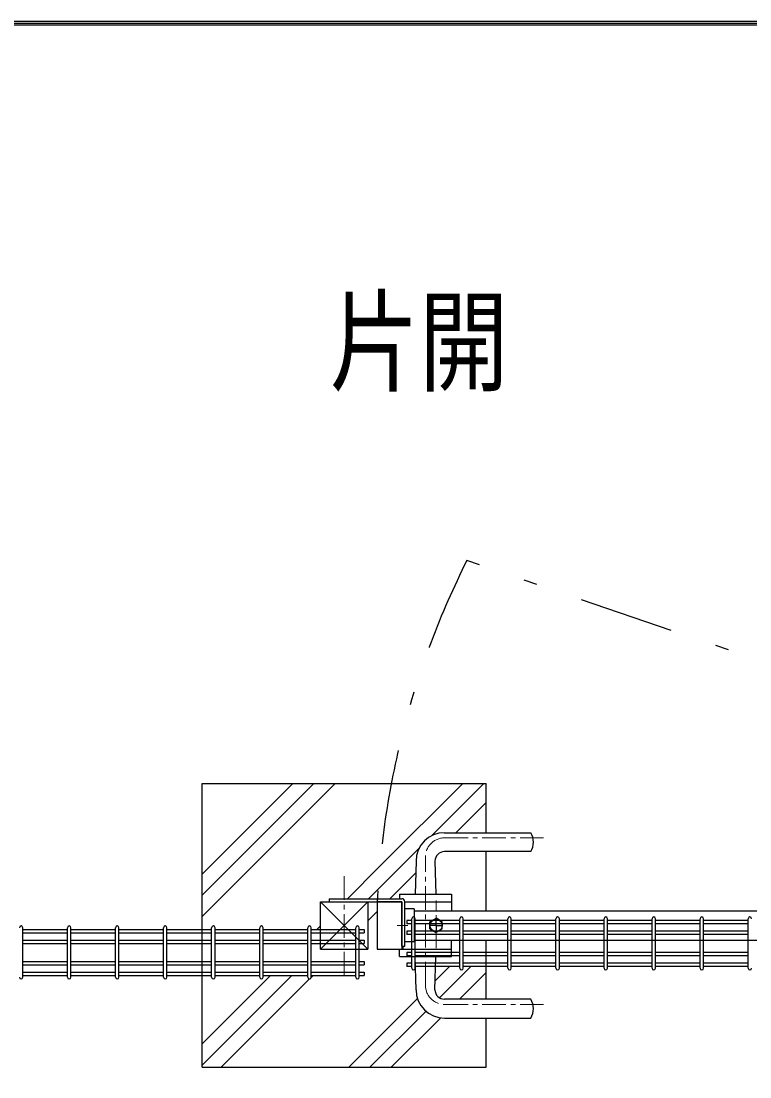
# Model space of a CAD drawing. Units: millimetres, scale not verified. Extents: x -4425 to 4425, y -3150 to 3150.
# Drawn here: x -3003 to -2233, y 1809 to 2925 of the extents above; entities that cross this region are included whole.
import ezdxf
from ezdxf.enums import TextEntityAlignment as Align

# ---------------------------------------------------------------- set-up
doc = ezdxf.new("R2010")
doc.units = ezdxf.units.MM
doc.header["$LTSCALE"] = 20
doc.linetypes.add('USER1', pattern=[2, 1.25, -0.25, 0.25, -0.25])
doc.linetypes.add('USER3', pattern=[10.7, 5, -2.5, 0.7, -2.5])
for name, color, linetype, lineweight in [('0-0_WAKU', 7, 'Continuous', 25), ('0-1_0', 7, 'Continuous', 25), ('0-2_外形線', 7, 'Continuous', 25), ('0-3_軸線', 1, 'USER1', 9), ('0-7_扉縦枠', 7, 'Continuous', 25), ('0-8_J200', 3, 'Continuous', 25), ('1-0_ハッチング', 4, 'Continuous', 25), ('1-1_扉横枠', 7, 'Continuous', 25), ('1-3_丁番', 3, 'Continuous', 25)]:
    doc.layers.add(name, color=color, linetype=linetype, lineweight=lineweight)
doc.layers.add('1-5_LAYER14', color=7, linetype='Continuous')
doc.styles.add('ＭＳ ゴシック', font='')
doc.styles.get('ＭＳ ゴシック').set_extended_font_data('MS Gothic')

msp = doc.modelspace()

# ---------------------------------------------------------------- linework, layer by layer
at = {"layer": '0-0_WAKU'}
msp.add_line((-4048.01, 2922.98), (4197.99, 2922.98), dxfattribs=at)
msp.add_lwpolyline([(-4050.01, 2924.98), (4199.99, 2924.98), (4199.99, -2925.02), (-4050.01, -2925.02)], close=True, dxfattribs=at)
msp.add_lwpolyline([(-4046.01, -2921.02), (-4046.01, 2920.98), (4195.99, 2920.98)], dxfattribs=at)
at = {"layer": '0-1_0'}
for p, q in [((-2812.03, 2119.14), (-2512.03, 2119.14)), ((-2812.03, 1819.14), (-2812.03, 2119.14)), ((-2512.03, 2067.14), (-2512.03, 2119.14)), ((-2512.03, 1984.64), (-2512.03, 2047.14)), ((-2597.83, 1994.14), (-2548.53, 1994.14)), ((-2512.03, 1891.14), (-2512.03, 1953.64)), ((-2512.03, 1819.14), (-2512.03, 1871.14)), ((-2812.03, 1819.14), (-2512.03, 1819.14))]:
    msp.add_line(p, q, dxfattribs=at)
at = {"layer": '0-2_外形線'}
for p, q in [((-2556.03, 2067.14), (-2464.71, 2067.14)), ((-2464.71, 2047.14), (-2556.03, 2047.14)), ((-2586.03, 2037.14), (-2587.03, 2002.14)), ((-2566.03, 2037.14), (-2565.03, 2002.14)), ((-2603.53, 2002.14), (-2548.53, 2002.14)), ((-2603.53, 2002.14), (-2603.53, 1997.34)), ((-2548.53, 2002.14), (-2548.53, 1984.64)), ((-2637.03, 1994.14), (-2687.03, 1944.14)), ((-2687.03, 1944.14), (-2687.03, 1994.14)), ((-2637.03, 1994.14), (-2637.03, 1944.14)), ((-2548.53, 1936.14), (-2548.53, 1953.64)), ((-2687.03, 1944.14), (-2637.03, 1944.14)), ((-2603.53, 1936.14), (-2603.53, 1944.14)), ((-2600.03, 1947.34), (-2600.03, 1944.14)), ((-2603.53, 1936.14), (-2548.53, 1936.14)), ((-2586.03, 1901.14), (-2587.03, 1936.14)), ((-2566.03, 1901.14), (-2565.03, 1936.14)), ((-2464.71, 1891.14), (-2556.03, 1891.14)), ((-2556.03, 1871.14), (-2464.71, 1871.14))]:
    msp.add_line(p, q, dxfattribs=at)
msp.add_lwpolyline([(-2637.03, 1944.14), (-2687.03, 1994.14), (-2637.03, 1994.14)], dxfattribs=at)
for centre, radius, start, end in [((-2556.03, 2037.14), 30, 90, 180), ((-2482.03, 2057.14), 20, 330, 30), ((-2556.03, 2037.14), 10, 90, 180), ((-2556.03, 1901.14), 30, 180, 270), ((-2556.03, 1901.14), 10, 180, 270), ((-2482.03, 1881.14), 20, 330, 30)]:
    msp.add_arc(centre, radius, start, end, dxfattribs=at)
at = {"layer": '0-3_軸線'}
for p, q in [((-2556.03, 2061.64), (-2451.51, 2061.64)), ((-2576.03, 1905.64), (-2576.03, 2041.64)), ((-2662.03, 1916.05), (-2662.03, 2022.23)), ((-2564.83, 1944.99), (-2564.83, 1995.56)), ((-2564.83, 1944.99), (-2564.83, 1995.56)), ((-2564.83, 1944.99), (-2564.83, 1995.56)), ((-2594.69, 1969.14), (-2605.87, 1969.14)), ((-2556.03, 1885.64), (-2451.51, 1885.64))]:
    msp.add_line(p, q, dxfattribs=at)
for centre, start, end in [((-2556.03, 2041.64), 90, 180), ((-2556.03, 1905.64), 180, 270)]:
    msp.add_arc(centre, 20, start, end, dxfattribs=at)
at = {"layer": '0-7_扉縦枠'}
for p, q in [((-2601.03, 1994.14), (-2601.03, 1944.14)), ((-2627.03, 1944.14), (-2548.53, 1944.14))]:
    msp.add_line(p, q, dxfattribs=at)
msp.add_lwpolyline([(-2601.03, 1994.14), (-2627.03, 1994.14), (-2627.03, 1944.14)], dxfattribs=at)
at = {"layer": '0-8_J200'}
for p, q in [((-2590.52, 1923.84), (-2590.52, 1976.24)), ((-2586.92, 1923.84), (-2586.92, 1976.24)), ((-2539.75, 1923.84), (-2539.75, 1976.24)), ((-2536.15, 1923.84), (-2536.15, 1976.24)), ((-2488.98, 1923.84), (-2488.98, 1976.24)), ((-2485.38, 1923.84), (-2485.38, 1976.24)), ((-2438.21, 1923.84), (-2438.21, 1976.24)), ((-2434.61, 1923.84), (-2434.61, 1976.24)), ((-2387.44, 1923.84), (-2387.44, 1976.24)), ((-2383.84, 1923.84), (-2383.84, 1976.24)), ((-2336.68, 1923.84), (-2336.68, 1976.24)), ((-2333.08, 1923.84), (-2333.08, 1976.24)), ((-2285.91, 1923.84), (-2285.91, 1976.24)), ((-2282.31, 1923.84), (-2282.31, 1976.24)), ((-2235.14, 1923.84), (-2235.14, 1976.24)), ((-3001.41, 1914.34), (-3001.41, 1966.74)), ((-3001.41, 1964.94), (-2954.24, 1964.94)), ((-2954.24, 1914.34), (-2954.24, 1966.74)), ((-2950.64, 1914.34), (-2950.64, 1966.74)), ((-2950.64, 1964.94), (-2903.48, 1964.94)), ((-2903.48, 1914.34), (-2903.48, 1966.74)), ((-2899.88, 1914.34), (-2899.88, 1966.74)), ((-2899.88, 1964.94), (-2852.71, 1964.94)), ((-2852.71, 1914.34), (-2852.71, 1966.74)), ((-2849.11, 1914.34), (-2849.11, 1966.74)), ((-2849.11, 1964.94), (-2801.94, 1964.94)), ((-2801.94, 1914.34), (-2801.94, 1966.74)), ((-2798.34, 1914.34), (-2798.34, 1966.74)), ((-2798.34, 1964.94), (-2751.17, 1964.94)), ((-2751.17, 1914.34), (-2751.17, 1966.74)), ((-2747.57, 1914.34), (-2747.57, 1966.74)), ((-2747.57, 1964.94), (-2700.4, 1964.94)), ((-2700.4, 1914.34), (-2700.4, 1966.74)), ((-2696.8, 1914.34), (-2696.8, 1966.74)), ((-2696.8, 1964.94), (-2649.63, 1964.94)), ((-2649.63, 1914.34), (-2649.63, 1966.74)), ((-2646.03, 1914.34), (-2646.03, 1966.74)), ((-2646.03, 1964.94), (-2640.83, 1964.94)), ((-2640.83, 1964.94), (-2640.83, 1961.34)), ((-2590.52, 1974.44), (-2595.72, 1974.44)), ((-2595.72, 1974.44), (-2595.72, 1970.84)), ((-2590.52, 1970.84), (-2595.72, 1970.84)), ((-2539.75, 1974.44), (-2586.92, 1974.44)), ((-2539.75, 1970.84), (-2586.92, 1970.84)), ((-2488.98, 1974.44), (-2536.15, 1974.44)), ((-2488.98, 1970.84), (-2536.15, 1970.84)), ((-2438.21, 1974.44), (-2485.38, 1974.44)), ((-2438.21, 1970.84), (-2485.38, 1970.84)), ((-2387.44, 1974.44), (-2434.61, 1974.44)), ((-2387.44, 1970.84), (-2434.61, 1970.84)), ((-2336.68, 1974.44), (-2383.84, 1974.44)), ((-2336.68, 1970.84), (-2383.84, 1970.84)), ((-2285.91, 1974.44), (-2333.08, 1974.44)), ((-2285.91, 1970.84), (-2333.08, 1970.84)), ((-2235.14, 1974.44), (-2282.31, 1974.44)), ((-2235.14, 1970.84), (-2282.31, 1970.84)), ((-3001.41, 1961.34), (-2954.24, 1961.34)), ((-3001.41, 1953.64), (-2954.24, 1953.64)), ((-2950.64, 1961.34), (-2903.48, 1961.34)), ((-2950.64, 1953.64), (-2903.48, 1953.64)), ((-2899.88, 1961.34), (-2852.71, 1961.34)), ((-2899.88, 1953.64), (-2852.71, 1953.64)), ((-2849.11, 1961.34), (-2801.94, 1961.34)), ((-2849.11, 1953.64), (-2801.94, 1953.64)), ((-2798.34, 1961.34), (-2751.17, 1961.34)), ((-2798.34, 1953.64), (-2751.17, 1953.64)), ((-2747.57, 1961.34), (-2700.4, 1961.34)), ((-2747.57, 1953.64), (-2700.4, 1953.64)), ((-2696.8, 1961.34), (-2649.63, 1961.34)), ((-2696.8, 1953.64), (-2649.63, 1953.64)), ((-2646.03, 1961.34), (-2640.83, 1961.34)), ((-2646.03, 1953.64), (-2640.83, 1953.64)), ((-2640.83, 1953.64), (-2640.83, 1950.04)), ((-2590.52, 1963.14), (-2595.72, 1963.14)), ((-2595.72, 1963.14), (-2595.72, 1959.54)), ((-2590.52, 1959.54), (-2595.72, 1959.54)), ((-2539.75, 1963.14), (-2586.92, 1963.14)), ((-2539.75, 1959.54), (-2586.92, 1959.54)), ((-2488.98, 1963.14), (-2536.15, 1963.14)), ((-2488.98, 1959.54), (-2536.15, 1959.54)), ((-2438.21, 1963.14), (-2485.38, 1963.14)), ((-2438.21, 1959.54), (-2485.38, 1959.54)), ((-2387.44, 1963.14), (-2434.61, 1963.14)), ((-2387.44, 1959.54), (-2434.61, 1959.54)), ((-2336.68, 1963.14), (-2383.84, 1963.14)), ((-2336.68, 1959.54), (-2383.84, 1959.54)), ((-2285.91, 1963.14), (-2333.08, 1963.14)), ((-2285.91, 1959.54), (-2333.08, 1959.54)), ((-2235.14, 1963.14), (-2282.31, 1963.14)), ((-2235.14, 1959.54), (-2282.31, 1959.54)), ((-3001.41, 1950.04), (-2954.24, 1950.04)), ((-2950.64, 1950.04), (-2903.48, 1950.04)), ((-2899.88, 1950.04), (-2852.71, 1950.04)), ((-2849.11, 1950.04), (-2801.94, 1950.04)), ((-2798.34, 1950.04), (-2751.17, 1950.04)), ((-2747.57, 1950.04), (-2700.4, 1950.04)), ((-2696.8, 1950.04), (-2649.63, 1950.04)), ((-2646.03, 1950.04), (-2640.83, 1950.04)), ((-3001.41, 1931.04), (-2954.24, 1931.04)), ((-2950.64, 1931.04), (-2903.48, 1931.04)), ((-2899.88, 1931.04), (-2852.71, 1931.04)), ((-2849.11, 1931.04), (-2801.94, 1931.04)), ((-2798.34, 1931.04), (-2751.17, 1931.04)), ((-2747.57, 1931.04), (-2700.4, 1931.04)), ((-2696.8, 1931.04), (-2649.63, 1931.04)), ((-2646.03, 1931.04), (-2640.83, 1931.04)), ((-2640.83, 1931.04), (-2640.83, 1927.44)), ((-2590.52, 1940.54), (-2595.72, 1940.54)), ((-2595.72, 1940.54), (-2595.72, 1936.94)), ((-2590.52, 1936.94), (-2595.72, 1936.94)), ((-2539.75, 1940.54), (-2586.92, 1940.54)), ((-2539.75, 1936.94), (-2586.92, 1936.94)), ((-2488.98, 1940.54), (-2536.15, 1940.54)), ((-2488.98, 1936.94), (-2536.15, 1936.94)), ((-2438.21, 1940.54), (-2485.38, 1940.54)), ((-2438.21, 1936.94), (-2485.38, 1936.94)), ((-2387.44, 1940.54), (-2434.61, 1940.54)), ((-2387.44, 1936.94), (-2434.61, 1936.94)), ((-2336.68, 1940.54), (-2383.84, 1940.54)), ((-2336.68, 1936.94), (-2383.84, 1936.94)), ((-2285.91, 1940.54), (-2333.08, 1940.54)), ((-2285.91, 1936.94), (-2333.08, 1936.94)), ((-2235.14, 1940.54), (-2282.31, 1940.54)), ((-2235.14, 1936.94), (-2282.31, 1936.94)), ((-3001.41, 1927.44), (-2954.24, 1927.44)), ((-3001.41, 1919.74), (-2954.24, 1919.74)), ((-2950.64, 1927.44), (-2903.48, 1927.44)), ((-2950.64, 1919.74), (-2903.48, 1919.74)), ((-2899.88, 1927.44), (-2852.71, 1927.44)), ((-2899.88, 1919.74), (-2852.71, 1919.74)), ((-2849.11, 1927.44), (-2801.94, 1927.44)), ((-2849.11, 1919.74), (-2801.94, 1919.74)), ((-2798.34, 1927.44), (-2751.17, 1927.44)), ((-2798.34, 1919.74), (-2751.17, 1919.74)), ((-2747.57, 1927.44), (-2700.4, 1927.44)), ((-2747.57, 1919.74), (-2700.4, 1919.74)), ((-2696.8, 1927.44), (-2649.63, 1927.44)), ((-2696.8, 1919.74), (-2649.63, 1919.74)), ((-2646.03, 1927.44), (-2640.83, 1927.44)), ((-2646.03, 1919.74), (-2640.83, 1919.74)), ((-2640.83, 1919.74), (-2640.83, 1916.14)), ((-2590.52, 1929.24), (-2595.72, 1929.24)), ((-2595.72, 1929.24), (-2595.72, 1925.64)), ((-2590.52, 1925.64), (-2595.72, 1925.64)), ((-2539.75, 1929.24), (-2586.92, 1929.24)), ((-2539.75, 1925.64), (-2586.92, 1925.64)), ((-2488.98, 1929.24), (-2536.15, 1929.24)), ((-2488.98, 1925.64), (-2536.15, 1925.64)), ((-2438.21, 1929.24), (-2485.38, 1929.24)), ((-2438.21, 1925.64), (-2485.38, 1925.64)), ((-2387.44, 1929.24), (-2434.61, 1929.24)), ((-2387.44, 1925.64), (-2434.61, 1925.64)), ((-2336.68, 1929.24), (-2383.84, 1929.24)), ((-2336.68, 1925.64), (-2383.84, 1925.64)), ((-2285.91, 1929.24), (-2333.08, 1929.24)), ((-2285.91, 1925.64), (-2333.08, 1925.64)), ((-2235.14, 1929.24), (-2282.31, 1929.24)), ((-2235.14, 1925.64), (-2282.31, 1925.64)), ((-3001.41, 1916.14), (-2954.24, 1916.14)), ((-2950.64, 1916.14), (-2903.48, 1916.14)), ((-2899.88, 1916.14), (-2852.71, 1916.14)), ((-2849.11, 1916.14), (-2801.94, 1916.14)), ((-2798.34, 1916.14), (-2751.17, 1916.14)), ((-2747.57, 1916.14), (-2700.4, 1916.14)), ((-2696.8, 1916.14), (-2649.63, 1916.14)), ((-2646.03, 1916.14), (-2640.83, 1916.14))]:
    msp.add_line(p, q, dxfattribs=at)
for centre, start, end in [((-2588.72, 1976.24), 0, 180), ((-2537.95, 1976.24), 0, 180), ((-2487.18, 1976.24), 0, 180), ((-2436.41, 1976.24), 0, 180), ((-2385.64, 1976.24), 0, 180), ((-2334.88, 1976.24), 0, 180), ((-2284.11, 1976.24), 0, 180), ((-2233.34, 1976.24), 0, 180), ((-3003.21, 1966.74), 0, 180), ((-2952.44, 1966.74), 0, 180), ((-2901.68, 1966.74), 0, 180), ((-2850.91, 1966.74), 0, 180), ((-2800.14, 1966.74), 0, 180), ((-2749.37, 1966.74), 0, 180), ((-2698.6, 1966.74), 0, 180), ((-2647.83, 1966.74), 0, 180), ((-2588.72, 1923.84), 180, 0), ((-2537.95, 1923.84), 180, 0), ((-2487.18, 1923.84), 180, 0), ((-2436.41, 1923.84), 180, 0), ((-2385.64, 1923.84), 180, 0), ((-2334.88, 1923.84), 180, 0), ((-2284.11, 1923.84), 180, 0), ((-2233.34, 1923.84), 180, 0), ((-3003.21, 1914.34), 180, 0), ((-2952.44, 1914.34), 180, 0), ((-2901.68, 1914.34), 180, 0), ((-2850.91, 1914.34), 180, 0), ((-2800.14, 1914.34), 180, 0), ((-2749.37, 1914.34), 180, 0), ((-2698.6, 1914.34), 180, 0), ((-2647.83, 1914.34), 180, 0)]:
    msp.add_arc(centre, 1.8, start, end, dxfattribs=at)
at = {"layer": '1-0_ハッチング', "linetype": 'USER3'}
msp.add_line((-1506.32, 2004.64), (-2532.43, 2354.7), dxfattribs=at)
at = {"layer": '1-0_ハッチング'}
for p, q in [((-2812.03, 1978.53), (-2671.42, 2119.14)), ((-2812.03, 2000.98), (-2693.87, 2119.14)), ((-2812.03, 2023.43), (-2716.32, 2119.14)), ((-2569.63, 2063.77), (-2514.26, 2119.14)), ((-2543.81, 2067.14), (-2512.03, 2098.92)), ((-2613.61, 1997.34), (-2586.39, 2024.56)), ((-2637.03, 1973.92), (-2627.03, 1983.92)), ((-2690.91, 1964.94), (-2687.03, 1968.82)), ((-2565.76, 1910.49), (-2550.61, 1925.64)), ((-2561.2, 1892.6), (-2528.16, 1925.64)), ((-2812.03, 1821.37), (-2717.26, 1916.14)), ((-2812.03, 1843.82), (-2739.71, 1916.14)), ((-2791.81, 1819.14), (-2698.4, 1912.55)), ((-2696.82, 1914.13), (-2694.81, 1916.14)), ((-2540.21, 1891.14), (-2512.03, 1919.32)), ((-2657.11, 1819.14), (-2584.46, 1891.79)), ((-2634.66, 1819.14), (-2575.48, 1878.32)), ((-2612.21, 1819.14), (-2559.87, 1871.48))]:
    msp.add_line(p, q, dxfattribs=at)
for points in [[(-2658.51, 1997.34), (-2623.85, 2032), (-2536.71, 2119.14)], [(-2636.06, 1997.34), (-2626.02, 2007.39), (-2582.66, 2050.74)]]:
    msp.add_lwpolyline(points, dxfattribs=at)
at = {"layer": '1-0_ハッチング', "linetype": 'USER3'}
msp.add_arc((-1724.96, 1950.16), 903.14, 153.38964, 177.20864, dxfattribs=at)
at = {"layer": '1-1_扉横枠'}
for p, q in [((-2588.03, 1986.59), (-2597.83, 1986.59)), ((-2588.03, 1986.59), (-2588.03, 1951.69)), ((-2588.03, 1984.64), (-1574.03, 1984.64)), ((-2571.33, 1972.89), (-2564.83, 1976.64)), ((-2558.33, 1972.89), (-2564.83, 1976.64)), ((-2564.83, 1969.32), (-2564.83, 1975.73)), ((-2565.01, 1969.14), (-2571.42, 1969.14)), ((-2571.33, 1965.39), (-2571.33, 1972.89)), ((-2571.33, 1965.39), (-2564.83, 1961.64)), ((-2564.92, 1969.14), (-2564.74, 1969.14)), ((-2564.83, 1969.05), (-2564.83, 1969.23)), ((-2564.83, 1968.96), (-2564.83, 1962.55)), ((-2558.33, 1965.39), (-2564.83, 1961.64)), ((-2564.65, 1969.14), (-2558.24, 1969.14)), ((-2558.33, 1965.39), (-2558.33, 1972.89)), ((-2588.03, 1953.64), (-1574.03, 1953.64)), ((-2588.03, 1951.69), (-2597.83, 1951.69))]:
    msp.add_line(p, q, dxfattribs=at)
msp.add_circle((-2564.83, 1969.14), 6.5, dxfattribs=at)
at = {"layer": '1-3_丁番'}
for p, q in [((-2677.83, 1997.34), (-2601.03, 1997.34)), ((-2677.83, 1997.34), (-2677.83, 1994.14)), ((-2677.83, 1994.14), (-2601.03, 1994.14)), ((-2601.03, 1947.34), (-2601.03, 1994.14)), ((-2597.83, 1947.34), (-2597.83, 1994.14)), ((-2601.03, 1947.34), (-2597.83, 1947.34))]:
    msp.add_line(p, q, dxfattribs=at)
msp.add_arc((-2601.03, 1994.14), 3.2, 0, 90, dxfattribs=at)

# ---------------------------------------------------------------- texts
at = {"layer": '1-5_LAYER14', "style": 'ＭＳ ゴシック', "width": 0.8}
msp.add_text('片開', height=86.59, dxfattribs=at).set_placement((-2677.37, 2516.95), align=Align.BOTTOM_LEFT)

doc.saveas('drawing.dxf')
